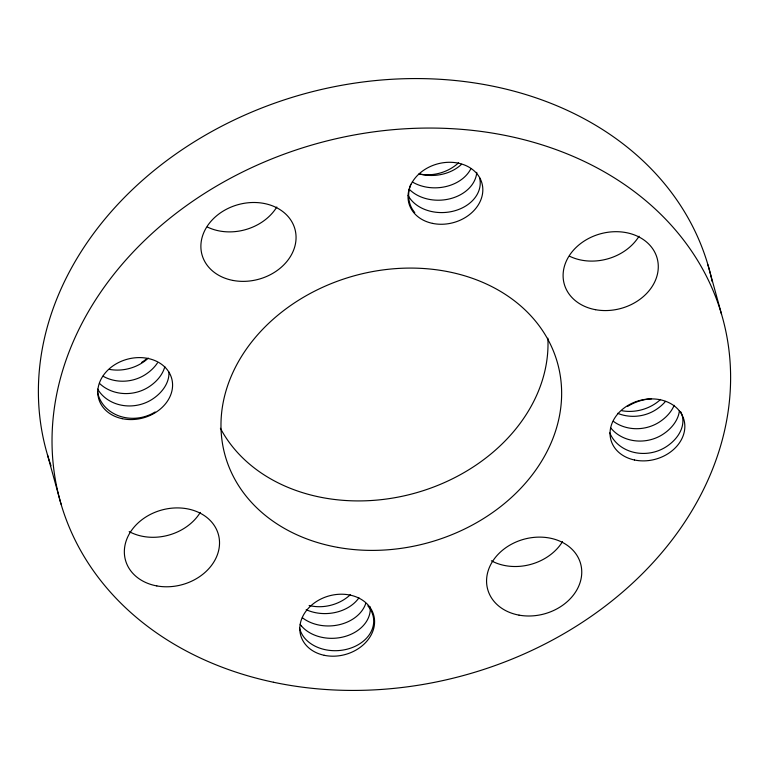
<?xml version="1.0" encoding="UTF-8"?>
<svg xmlns="http://www.w3.org/2000/svg" width="769" height="769" viewBox="0 0 769 769"><rect width="100%" height="100%" fill="white"/><g stroke="black" fill="none" stroke-linecap="round" stroke-linejoin="round"><path stroke-width="1.15" d="M707.932 264.796L721.553 314.281M47.447 454.719L61.068 504.204M50.994 465.716A343.637 275.879 -15.4 0 1 303.265 94.106A343.637 275.879 -15.4 0 1 712.171 281.608M547.874 338.206A172.506 138.487 -15.4 0 1 414.376 493.304A172.506 138.487 -15.4 0 1 220.395 428.266M562.504 541.636A48.207 38.7 -15.4 0 1 491.401 560.793M200.276 512.423A48.207 38.7 -15.4 0 1 129.182 531.581M276.821 207.005A48.207 38.7 -15.4 0 1 207.313 226.99M639.039 236.218A48.207 38.7 -15.4 0 1 569.541 256.202M660.571 399.438A37.873 30.404 -15.4 0 1 621.563 410.656M458.555 162.817A37.873 30.404 -15.4 0 1 419.547 174.034M148.302 358.123A37.873 30.404 -15.4 0 1 109.294 369.341M350.318 594.745A37.873 30.404 -15.4 0 1 309.119 605.482M99.47 383.366A37.45 32.75 -9.4 0 0 148.33 387.23A37.45 26.761 -19.5 0 0 164.816 366.659M168.901 372.042A37.45 26.761 -19.5 0 1 151.743 399.601A37.45 32.75 -9.4 0 1 97.653 389.095M157.424 362.987A37.45 26.761 -19.5 0 1 144.928 374.868A37.45 32.75 -9.4 0 1 103.056 376.214M155.146 411.963A37.45 32.75 -9.4 0 1 97.519 391.806M146.966 358.489A37.45 26.761 -19.5 0 1 141.525 362.497M365.756 603.434A37.45 28.626 -3.4 0 1 338.956 624.784A37.45 28.626 -3.4 0 1 302.352 617.709M358.931 597.83A37.45 28.626 -3.4 0 1 306.177 609.692M370.225 606.876A37.45 28.626 -3.4 0 1 344.618 636.588A37.45 28.626 -3.4 0 1 301.419 625.956M367.861 605.885A37.45 28.626 -3.4 0 1 356.46 645.672A37.45 28.626 -3.4 0 1 304.822 638.328A37.45 30.885 -29.1 0 1 299.535 628.062M301.419 625.947A37.45 30.885 -29.1 0 1 300.218 624.418M609.779 432.86A37.45 32.75 -9.4 0 0 665.704 447.087A37.45 26.761 -19.5 0 0 680.527 411.492M610.576 427.699A37.45 32.75 -9.4 0 0 662.301 434.716A37.45 26.761 -19.5 0 0 679.402 410.627M617.632 413.299A37.45 32.75 -9.4 0 0 655.486 409.983A37.45 26.761 -19.5 0 0 665.502 401.399M674.182 405.301A37.45 26.761 -19.5 0 1 658.898 422.364A37.45 32.75 -9.4 0 1 613.326 421.297M627.475 406.493A37.45 26.761 -19.5 0 1 651.545 398.775M479.558 177.591A37.45 28.626 -3.4 0 1 456.757 210.168A37.45 28.626 -3.4 0 1 411.357 200.209A37.45 30.885 -29.1 0 1 408.128 195.384M470.849 168.776A37.45 28.626 -3.4 0 1 412.319 181.945M476.77 172.352A37.45 28.626 -3.4 0 1 450.028 198.767A37.45 28.626 -3.4 0 1 409.281 189.289M461.535 164.287A37.45 28.626 -3.4 0 1 418.99 173.842M414.76 212.571A37.45 30.885 -29.1 0 1 410.79 184.281M338.014 547.432A172.506 138.487 -15.4 0 0 558.063 365.073A172.506 138.487 -15.4 0 0 277.859 315.213A172.506 138.487 -15.4 0 0 338.014 547.432M273.428 682.238A343.637 275.879 -15.4 0 0 725.792 331.083A343.637 275.879 -15.4 0 0 174.717 214.397A343.637 275.879 -15.4 0 0 273.428 682.238M519.037 615.133A48.207 38.7 -15.4 0 0 580.806 564.408A48.207 38.7 -15.4 0 0 502.638 550.133A48.207 38.7 -15.4 0 0 519.037 615.133M156.809 585.92A48.207 38.7 -15.4 0 0 218.579 535.195A48.207 38.7 -15.4 0 0 140.419 520.921A48.207 38.7 -15.4 0 0 156.809 585.92M233.343 280.502A48.207 38.7 -15.4 0 0 295.113 229.777A48.207 38.7 -15.4 0 0 216.954 215.503A48.207 38.7 -15.4 0 0 233.343 280.502M595.571 309.705A48.207 38.7 -15.4 0 0 657.341 258.99A48.207 38.7 -15.4 0 0 579.172 244.705A48.207 38.7 -15.4 0 0 595.571 309.705M432.438 223.366A37.873 30.404 -15.4 0 0 482.298 184.656A37.873 30.404 -15.4 0 0 421.556 171.795A37.873 30.404 -15.4 0 0 432.438 223.366M122.194 418.672A37.873 30.404 -15.4 0 0 172.054 379.973A37.873 30.404 -15.4 0 0 111.313 367.111A37.873 30.404 -15.4 0 0 122.194 418.672M324.201 655.294A37.873 30.404 -15.4 0 0 374.061 616.594A37.873 30.404 -15.4 0 0 313.319 603.732A37.873 30.404 -15.4 0 0 324.201 655.294M634.454 459.987A37.873 30.404 -15.4 0 0 684.314 421.277A37.873 30.404 -15.4 0 0 623.572 408.416A37.873 30.404 -15.4 0 0 634.454 459.987"/></g></svg>
